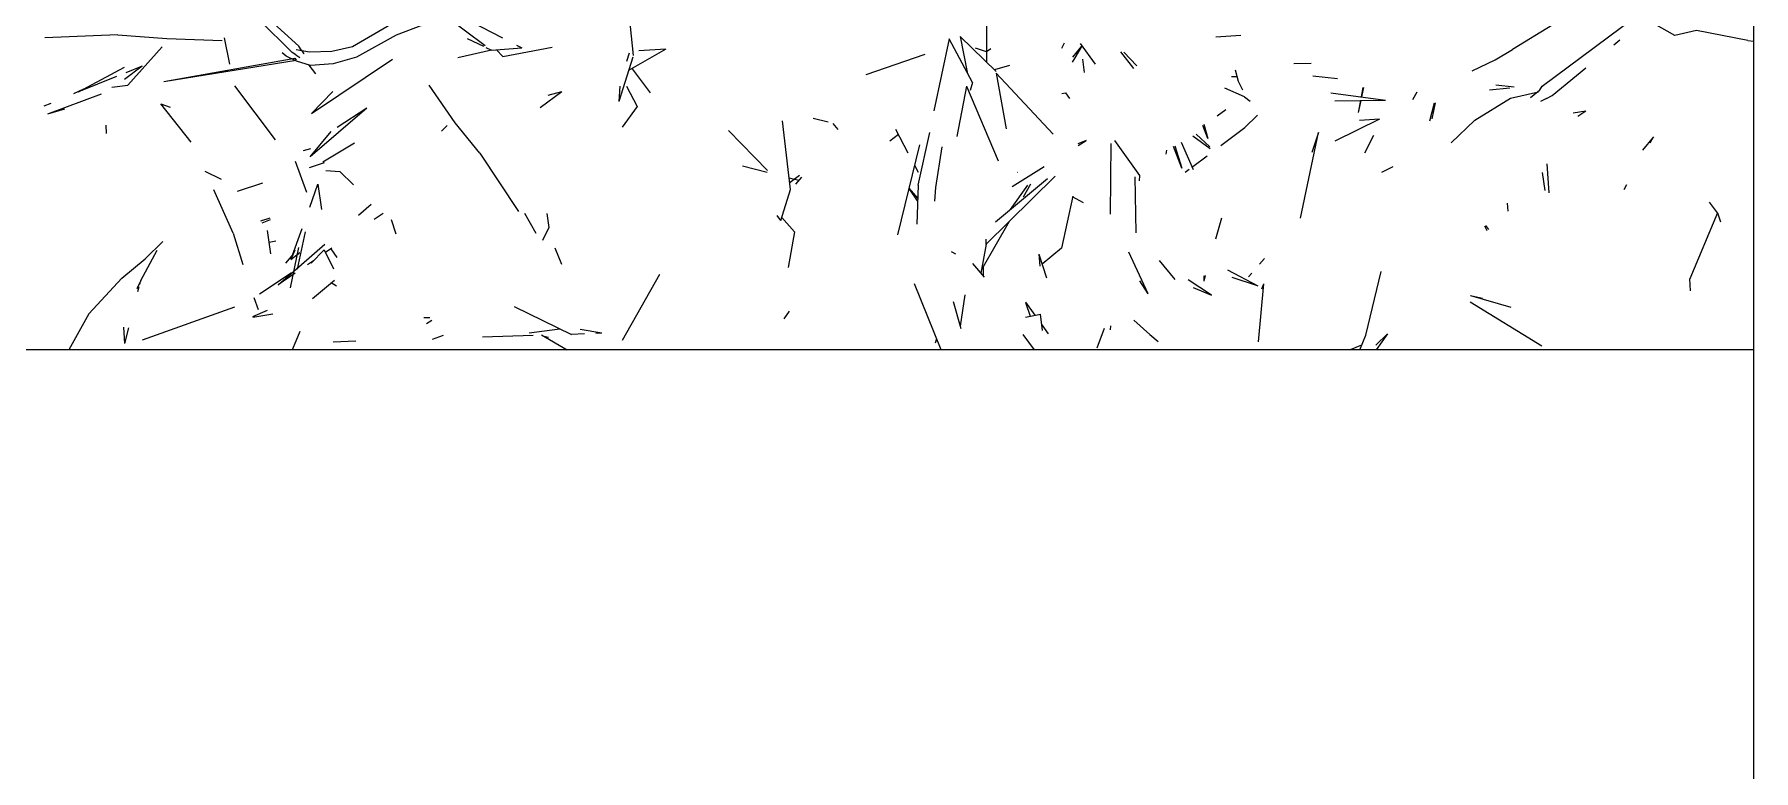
# Model space of a CAD drawing. Header units: millimetres. Extents: x -67152 to -48359, y -6192 to 21191.
# Drawn here: x -65070.2 to -64803.6, y 2379.3 to 2493.4 of the extents above; entities that cross this region are included whole.
import ezdxf

# ---------------------------------------------------------------- set-up
doc = ezdxf.new("R2010")
doc.units = ezdxf.units.MM
for name, color, linetype, lineweight in [('G-IMPT', 8, 'Continuous', 9), ('I-FURN', 30, 'Continuous', 9), ('L-PLNT', 71, 'Continuous', 9)]:
    doc.layers.add(name, color=color, linetype=linetype, lineweight=lineweight)

# ---------------------------------------------------------------- blocks, each defined once
blk = doc.blocks.new('PM_001 - PM_001-3564975-Nivel 1 Oficinas')
at = {"layer": 'I-FURN'}
for p, q in [((1578.57, -1900), (1578.57, 400)), ((1578.57, -1500), (1850, -1500))]:
    blk.add_line(p, q, dxfattribs=at)
blk = doc.blocks.new('JARDIN VERTICAL_02 - JARDIN VERTICAL_02-V27-Nivel 1 Oficinas')
at = {"layer": 'G-IMPT'}
for p, q in [((-354.32, 89.07), (-355.86, 81.12)), ((-354.32, 89.07), (-354.21, 89.98)), ((-327.61, 84.36), (-329.29, 83.16)), ((-327.61, 84.36), (-326.23, 84.84)), ((-327.61, 84.36), (-317.37, 80.09)), ((-355.86, 81.12), (-355.11, 77.79)), ((-315.55, 80.22), (-317.37, 80.09)), ((-355.11, 77.79), (-358.04, 72.54)), ((-347.24, 57.21), (-359.39, 73.52)), ((-338.49, 73.95), (-339.38, 74.45)), ((-339.38, 74.45), (-337.33, 72.77)), ((-331.25, 69.91), (-332.01, 70.33)), ((-353.67, 68.32), (-354.44, 69.26)), ((-345.83, 58.76), (-350.11, 63.98)), ((-342.6, 62.7), (-343.45, 63.94)), ((-343.13, 62.01), (-343.45, 63.94)), ((-356.74, 58.84), (-352.91, 52.57)), ((-345.35, 57.85), (-345.83, 58.76)), ((-346.58, 56.76), (-347.24, 57.21)), ((-346.58, 56.76), (-345.46, 55.36)), ((-345.4, 52.3), (-346.36, 56.63)), ((-345.35, 57.85), (-344.89, 56.95)), ((-335.24, 57.9), (-330.7, 58.2)), ((-333.88, 57.2), (-331.08, 57.6)), ((-313.81, 46.01), (-307, 57.13)), ((-351.33, 49.92), (-352.91, 52.57)), ((-347.48, 50.01), (-347.16, 52.87)), ((-346.7, 49.04), (-346.98, 52.16)), ((-341.99, 46.74), (-345.4, 52.3)), ((-327.87, 51.93), (-329.11, 51.79)), ((-314.82, 46.1), (-313.01, 52.31)), ((-349.64, 46.36), (-351.33, 49.92)), ((-325.64, 48.39), (-325.04, 48.89)), ((-324.84, 48.66), (-325.55, 48.32)), ((-338.49, 43.09), (-341.99, 46.74)), ((-314.82, 46.1), (-314.38, 47.95)), ((-344.65, 40.59), (-342.2, 40.1)), ((-344.62, 40.42), (-341.81, 39.72)), ((-346.34, 37.75), (-345.11, 37.08)), ((-346.22, 24.44), (-345.07, 32.87)), ((-344.98, 25.04), (-345.07, 32.87)), ((-334.74, 34.05), (-333.88, 32.29)), ((-308.64, 29.82), (-318.51, 32.22)), ((-307.13, 31.41), (-308.85, 33.23)), ((-308.85, 33.23), (-306.38, 31.43)), ((-347.07, 29.49), (-345.58, 29.17)), ((-347.04, 29.4), (-345.58, 29.11)), ((-342.14, 31.96), (-338.75, 25.03)), ((-342.14, 31.96), (-341.95, 28.85)), ((-336.94, 29.67), (-339.65, 31.09)), ((-306.38, 28.9), (-308.64, 29.82)), ((-345.03, 29.05), (-343.17, 28.66)), ((-345.03, 29), (-343.17, 28.63)), ((-307.13, 29.17), (-306.38, 27.4)), ((-348.87, 21.65), (-348.46, 25.43)), ((-350.78, 18.66), (-350.79, 21.35)), ((-326.81, 19.7), (-340.07, 22.49)), ((-340.07, 22.49), (-336.95, 21.47)), ((-319.68, 13.35), (-320.55, 14.11)), ((-307.63, 13.18), (-316.63, 14.04)), ((-315.85, 13.69), (-316.63, 14.04)), ((-346.62, 10.77), (-347.99, 10.08)), ((-345.58, 11.01), (-346.96, 7.98)), ((-345.58, 11.01), (-344.92, 11.9)), ((-340.83, 11.08), (-342.75, 13.05)), ((-338.05, 7.36), (-340.83, 11.08)), ((-318.79, 8.39), (-316.32, 13.07)), ((-317.69, 11.63), (-318.29, 12.15)), ((-316.31, 13.05), (-317.61, 9.1)), ((-354.9, 6.58), (-355.17, 10.47)), ((-347.99, 10.08), (-349.75, 9.61)), ((-348.75, 9.03), (-348.75, 9.91)), ((-342.67, 6.77), (-343.61, 8.12)), ((-339.8, 3.51), (-337.85, 5.63)), ((-337.56, 5.7), (-339.52, 3)), ((-326.82, 7.47), (-323.56, 6.55)), ((-317.3, 2.28), (-314.9, 5.91)), ((-316.05, 3.07), (-314.84, 5.92)), ((-341.38, 4.73), (-339.12, 5.32)), ((-339.12, 5.32), (-341.14, 4.59)), ((-338.56, 1.22), (-334.32, 3.07)), ((-334.81, 3.02), (-336.47, 5.24)), ((-317.91, 4.95), (-317.04, 4.71)), ((-317.85, 4.72), (-317.04, 4.71)), ((-338.03, 0.24), (-334.54, 1.3)), ((-334.54, 1.3), (-337.9, 0)), ((-333.93, 1.83), (-334.39, 2.46)), ((-320.26, -2.21), (-317.27, 0.22)), ((-337.31, -1.09), (-336.73, -1.17)), ((-308.77, -3.65), (-307.66, -2.36)), ((-333.41, -5.23), (-338.81, -9.07)), ((-332.57, -5.28), (-333.41, -5.23)), ((-315.05, -3.93), (-321.54, -6.92)), ((-315.05, -3.93), (-317.06, -5.23)), ((-308.77, -3.65), (-310.98, -6.12)), ((-352.57, -8.21), (-349.98, -6.17)), ((-352.51, -7.7), (-350.4, -5.65)), ((-324.51, -5.79), (-333.19, -5.94)), ((-327.41, -9.76), (-338.36, -9.64)), ((-309.5, -9.77), (-310.1, -9.7)), ((-353.88, -14.44), (-350.65, -12.15)), ((-306.69, -11.84), (-309.74, -10.68)), ((-353.44, -14.27), (-351.75, -15.66)), ((-353.4, -14.25), (-351.63, -15.28)), ((-351.63, -15.28), (-350.97, -15.7)), ((-351.41, -14.1), (-349.37, -13.86)), ((-338.07, -14.77), (-338.84, -13.51)), ((-338.84, -13.51), (-338.29, -14.83)), ((-330.19, -15.61), (-322.17, -17.35)), ((-329.15, -13.92), (-330.09, -15.63)), ((-353.93, -16.96), (-353.09, -17.35)), ((-349.26, -27.47), (-339.79, -18.65)), ((-346.2, -16.72), (-345.36, -16.12)), ((-346.14, -17.31), (-346.2, -16.72)), ((-322.71, -29.09), (-333.3, -18.34)), ((-322.17, -17.35), (-319.65, -20.36)), ((-331.72, -25.02), (-334.81, -20.03)), ((-326.25, -27.58), (-332.92, -19.5)), ((-321.2, -20.88), (-317.55, -19.66)), ((-321.2, -20.88), (-319.37, -20.69)), ((-309.41, -20.32), (-311.94, -20.63)), ((-311.48, -22.94), (-311.94, -20.63)), ((-310.29, -20.42), (-308.87, -19.4)), ((-332.05, -22.14), (-330.04, -23.3)), ((-331.89, -22.63), (-328.14, -25.29)), ((-313.79, -22.95), (-311.77, -21.49)), ((-313.72, -22.96), (-311.62, -22.22)), ((-306.38, -21.55), (-308.79, -23.3)), ((-350.46, -25.41), (-349.8, -27.73)), ((-349.26, -27.47), (-340.63, -25.94)), ((-333.86, -24.11), (-333.88, -24.16)), ((-333.86, -24.11), (-333.88, -24.12)), ((-326.27, -25.47), (-318.91, -29.71)), ((-358.19, -28.96), (-351.01, -28.99)), ((-349.54, -27.46), (-354.94, -33.05)), ((-352.57, -28.98), (-353.14, -30.68)), ((-353.06, -28.33), (-352.57, -28.98)), ((-347.27, -32.09), (-335.69, -27.16)), ((-323.56, -29.09), (-322.71, -29.09)), ((-318.25, -29.83), (-322.79, -29)), ((-317.64, -29.32), (-319.76, -31.1)), ((-347.84, -31.15), (-354.6, -34.76)), ((-347.84, -31.15), (-346.56, -31.52)), ((-317.8, -29.46), (-319.39, -29.44)), ((-354.94, -33.05), (-349.43, -32)), ((-347.27, -32.09), (-347.25, -32.07)), ((-347.25, -32.09), (-339.46, -33.59)), ((-321.21, -33.75), (-321.57, -34.42)), ((-310.08, -33.02), (-314.92, -32.31)), ((-309.63, -32.89), (-313.82, -34.1)), ((-354.6, -34.76), (-343.41, -37.15)), ((-331.54, -36.85), (-337.85, -35.88)), ((-329.41, -37), (-331.54, -36.85)), ((-306.38, -36), (-316.63, -40.16)), ((-307.5, -36.87), (-308.13, -36.71)), ((-352.16, -38.54), (-349.03, -47.71)), ((-331.92, -39.57), (-340.05, -37.78)), ((-324.21, -42.75), (-338.15, -39.33)), ((-333.88, -39.54), (-334.96, -40.11)), ((-331.92, -39.57), (-325.87, -39.8)), ((-329.89, -39.65), (-331.46, -40.97)), ((-329.49, -39.66), (-331.37, -40.99)), ((-336.87, -41.11), (-340.56, -43.05)), ((-339.75, -42.63), (-338.74, -43.97)), ((-341.47, -52.83), (-340.56, -52.05)), ((-341.65, -53.54), (-342.22, -55.84)), ((-333.43, -58), (-332.31, -59.41)), ((-333.16, -57.66), (-332.05, -58.61)), ((-333.04, -59.57), (-332.66, -58.09)), ((-331.22, -59.36), (-341.89, -60.61)), ((-326.46, -60.9), (-331.22, -59.36)), ((-326.46, -60.9), (-327.19, -61.45)), ((-324.66, -58.74), (-326.92, -60.75)), ((-324.66, -58.74), (-319.17, -59.76)), ((-311.21, -60.37), (-312.38, -59.55)), ((-334.17, -62.94), (-340.36, -69)), ((-334.91, -66.83), (-333.92, -62.99)), ((-353, -78.72), (-352.71, -82.91)), ((-353, -78.72), (-349.66, -84.48)), ((-307.89, -85.45), (-318.1, -79.66)), ((-349.96, -83.95), (-346.21, -81.13)), ((-352.02, -83.73), (-361.6, -84.73)), ((-351.14, -84.76), (-352.43, -84.36)), ((-351.75, -83.81), (-344.86, -86)), ((-347.25, -84.84), (-344.12, -83.14)), ((-344.12, -83.14), (-340.88, -85.49)), ((-347.25, -85.83), (-344.86, -86)), ((-308.98, -88.65), (-309.55, -91.98)), ((-308.98, -88.65), (-308.93, -89.58)), ((-308.85, -91.32), (-308.76, -93.36)), ((-343.94, -98.21), (-346.45, -94.85)), ((-345.88, -96.95), (-346.45, -94.85)), ((-319.63, -94.83), (-322.15, -95.9)), ((-313.12, -102.24), (-308.76, -93.36)), ((-309.02, -99.91), (-309.63, -95.14)), ((-308.72, -98.01), (-306.38, -94.01)), ((-351.84, -104), (-353.3, -96.32)), ((-327.51, -97.17), (-325.35, -96.88)), ((-325.35, -96.88), (-323.31, -97.85)), ((-308.49, -97.62), (-308.37, -96.91)), ((-353.63, -101.86), (-353.21, -101.03)), ((-352.82, -105.74), (-353.21, -101.03)), ((-327.58, -100.65), (-324.45, -98.87)), ((-308.4, -107.13), (-308.67, -99.31)), ((-336.87, -107.57), (-327.85, -101.56)), ((-357.27, -108.96), (-354.76, -104.06)), ((-353.26, -106.65), (-352.82, -105.74)), ((-352.89, -104.96), (-351.84, -104)), ((-352.82, -105.74), (-351.65, -110.99)), ((-358.08, -112.84), (-353.56, -106.74)), ((-354.65, -109.54), (-353.44, -107.01)), ((-336.87, -107.57), (-341.58, -111.41)), ((-341.58, -111.41), (-347.43, -115.4)), ((-358.26, -112.37), (-355.18, -120.55)), ((-341.17, -112.64), (-340.27, -113.48)), ((-308.02, -114.92), (-308.65, -113.19)), ((-311.42, -116.26), (-311.41, -115.32)), ((-310.49, -115.84), (-310.98, -114.99)), ((-356.82, -121.37), (-353.37, -127.32)), ((-355.18, -120.55), (-351.74, -126.7)), ((-343.02, -133.66), (-351.44, -121.11)), ((-327.52, -122.56), (-326.57, -123.95)), ((-326.59, -121.31), (-324.36, -120.58)), ((-343.83, -125.11), (-336.32, -133.86)), ((-343.83, -125.11), (-340.84, -129.68)), ((-327.28, -126.37), (-328.96, -124.42)), ((-353.37, -127.32), (-352.6, -130.5)), ((-351.74, -126.7), (-350.72, -130.33)), ((-338.44, -126.98), (-335.49, -131.9)), ((-334.04, -129.29), (-331.94, -127.13)), ((-307.64, -130.29), (-307.78, -126.8)), ((-352.6, -130.5), (-352.5, -133.97)), ((-350.72, -130.33), (-350.47, -133.83)), ((-346.4, -130.35), (-343.02, -133.66)), ((-336.32, -133.86), (-340.24, -130.6)), ((-334.18, -131.46), (-334.04, -129.29)), ((-322.13, -130.51), (-321.46, -131.5)), ((-322.04, -130.65), (-320.69, -129.75)), ((-321.9, -131.71), (-318.94, -130.24)), ((-314.36, -133.49), (-317.19, -130.1)), ((-316.25, -129.77), (-316.75, -130.63)), ((-349.15, -132.98), (-350.53, -134.02)), ((-334.65, -134), (-335.42, -131.67)), ((-332.07, -132.66), (-328.15, -132.12)), ((-328.5, -133.94), (-332.07, -132.66)), ((-316.48, -138.85), (-322.75, -131.61)), ((-321.9, -131.71), (-319.81, -133.74)), ((-353.44, -135.64), (-364.34, -147.63)), ((-352.86, -135.27), (-353.44, -135.64)), ((-352.5, -133.97), (-352.9, -136.04)), ((-352.86, -135.27), (-352.28, -134.86)), ((-352.09, -136.08), (-351.68, -135.48)), ((-350.47, -133.83), (-351.15, -136.01)), ((-337.56, -133.82), (-337.25, -134.96)), ((-335.65, -136.18), (-330.84, -134.46)), ((-320.5, -136.82), (-325.19, -135.13)), ((-318.87, -135.86), (-324.7, -134.61)), ((-322.25, -135.68), (-316, -136.99)), ((-320.41, -136.85), (-321.45, -135.47)), ((-320.2, -133.36), (-319.56, -134.31)), ((-309.24, -135.45), (-307.73, -136.12)), ((-352.48, -136.64), (-357.53, -141.79)), ((-352.09, -136.08), (-352.48, -136.64)), ((-351.89, -137.6), (-352.43, -138.22)), ((-351.15, -136.01), (-351.89, -137.6)), ((-351.61, -136.24), (-351.27, -136.04)), ((-347.96, -156.58), (-351.61, -136.24)), ((-347.96, -156.58), (-351.27, -136.04)), ((-321.83, -136.26), (-320.41, -136.85)), ((-321.18, -136.57), (-319.82, -137.71)), ((-318.26, -136.22), (-316.48, -138.85)), ((-318.25, -136.81), (-315.04, -141.71)), ((-307.73, -136.12), (-306.38, -136.67)), ((-338.91, -139.25), (-347.3, -145.54)), ((-330.96, -145.14), (-332.27, -141.2)), ((-326.8, -140.11), (-326.32, -141.58)), ((-326.54, -140.06), (-326.02, -141.35)), ((-321.26, -139.97), (-324.88, -140.47)), ((-323.06, -140.22), (-323.3, -139.21)), ((-312.49, -140.55), (-311.52, -142.83)), ((-311.92, -139.64), (-311.39, -142.78)), ((-314.5, -142.6), (-312.66, -141.96)), ((-354.73, -147.22), (-350.67, -146.4)), ((-324.46, -145.84), (-331.18, -148.79)), ((-324.46, -145.84), (-319.61, -144.32)), ((-313.02, -145.61), (-307.89, -159.93)), ((-354.64, -156.08), (-354.35, -147.54)), ((-332.78, -147.6), (-334.02, -150.18)), ((-338.55, -152.35), (-344.49, -157.02)), ((-355.21, -163.72), (-354.64, -156.08)), ((-353.34, -156.8), (-347.43, -162.15)), ((-344.49, -157.02), (-344.02, -155.57)), ((-323.16, -156.74), (-320.51, -159.47)), ((-350.34, -159.93), (-349.31, -162.48)), ((-350.34, -159.93), (-348.31, -162.66)), ((-317.13, -160.15), (-321.82, -157.6)), ((-317.52, -163.08), (-320.51, -159.47)), ((-347.09, -164.61), (-347.43, -162.15)), ((-316.52, -160.3), (-317.13, -160.15)), ((-317.13, -160.15), (-315.86, -160.73)), ((-315.44, -160.58), (-316.22, -160.38)), ((-307.38, -162.61), (-309.88, -162.77)), ((-307.38, -162.61), (-309.78, -162.01)), ((-355.21, -163.72), (-354.73, -175.02)), ((-346.37, -169.82), (-350.21, -162.65)), ((-348.74, -163.92), (-346.37, -169.82)), ((-311.98, -168.21), (-317.52, -163.08)), ((-342.98, -174.54), (-346.08, -166.22)), ((-339.91, -165.44), (-341.23, -165.53)), ((-346.14, -170.55), (-346.84, -168.95)), ((-311.98, -168.21), (-306.38, -171.32)), ((-342.98, -174.54), (-343.74, -171.94)), ((-344.18, -175.12), (-344.64, -174.04))]:
    blk.add_line(p, q, dxfattribs=at)

msp = doc.modelspace()

# ---------------------------------------------------------------- block references
at = {"layer": 'I-FURN', "rotation": 180}
msp.add_blockref('PM_001 - PM_001-3564975-Nivel 1 Oficinas', (-63225.04, 944.53), dxfattribs=at)
at = {"layer": 'L-PLNT', "rotation": 269.9999999999999}
msp.add_blockref('JARDIN VERTICAL_02 - JARDIN VERTICAL_02-V27-Nivel 1 Oficinas', (-64893.59, 2138.15), dxfattribs=at)

doc.saveas('drawing.dxf')
